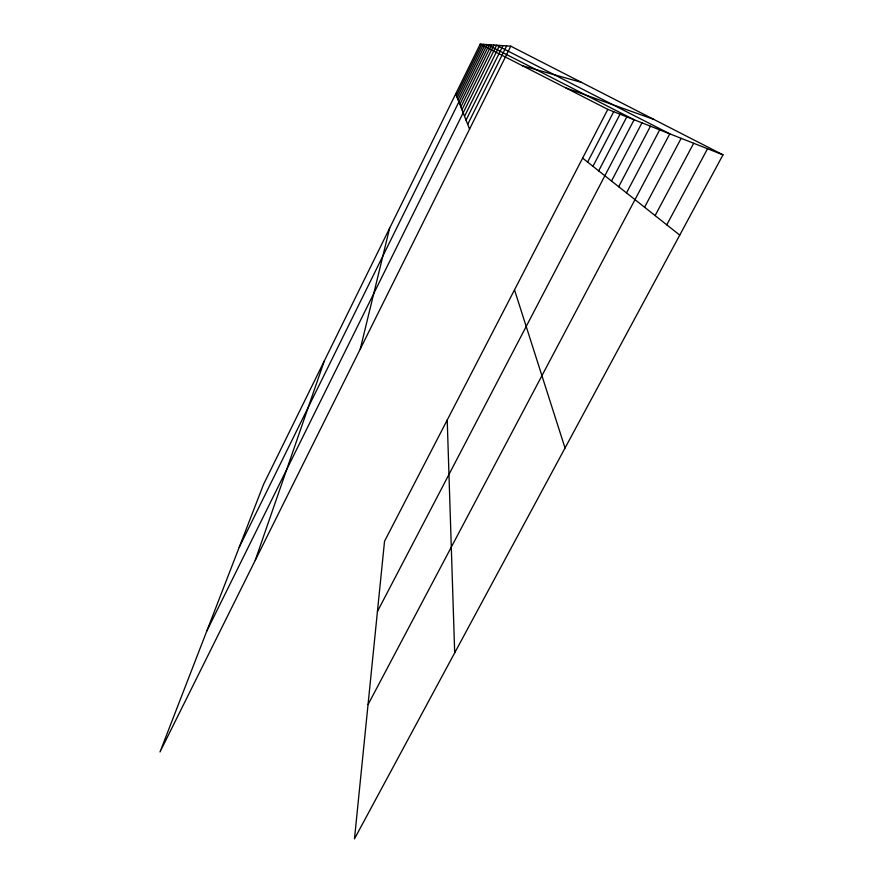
<?xml version="1.0" encoding="UTF-8"?>
<svg xmlns="http://www.w3.org/2000/svg" width="883" height="883" viewBox="0 0 883 883"><rect width="100%" height="100%" fill="white"/><g stroke="black" fill="none" stroke-linecap="round" stroke-linejoin="round"><path stroke-width="1.32" d="M360.275 348.995L389.624 228.2M255.275 560.264L324.337 360.86M510.782 46.17L480.197 44.15L263.553 484.381L160.011 751.952L510.782 46.17L722.989 154.834L354.48 838.85L384.535 541.257L607.824 109.371L722.989 154.834M456.434 95.673L481.754 44.249M457.195 97.605L483.42 44.36M458.001 99.68L485.209 44.481M239.227 547.25L487.14 44.614L634.093 119.746L377.449 611.466M459.822 104.315L489.226 44.746M460.849 106.92L491.478 44.901M461.952 109.746L493.928 45.055M206.854 630.904L496.599 45.232L669.789 133.83L368.034 704.623M464.524 116.313L499.623 45.43M466.036 120.143L502.957 45.651M467.703 124.393L506.654 45.894M587.614 162.086L613.718 111.7M592.957 166.324L620.032 114.194M598.696 170.861L626.809 116.865M611.511 181.026L641.963 122.847M618.707 186.721L650.473 126.203M626.5 192.902L659.711 129.856M644.579 207.229L681.157 138.322M655.12 215.584L693.685 143.267M666.775 224.834L707.548 148.741M522.593 65.817L581.566 82.417M565.981 87.991L653.718 119.36M480.197 44.15L607.824 109.371M582.614 158.123L679.744 235.11M455.727 93.874L469.557 129.128M514.513 289.867L565.032 448.023M447.217 420.021L454.69 652.835"/></g></svg>
